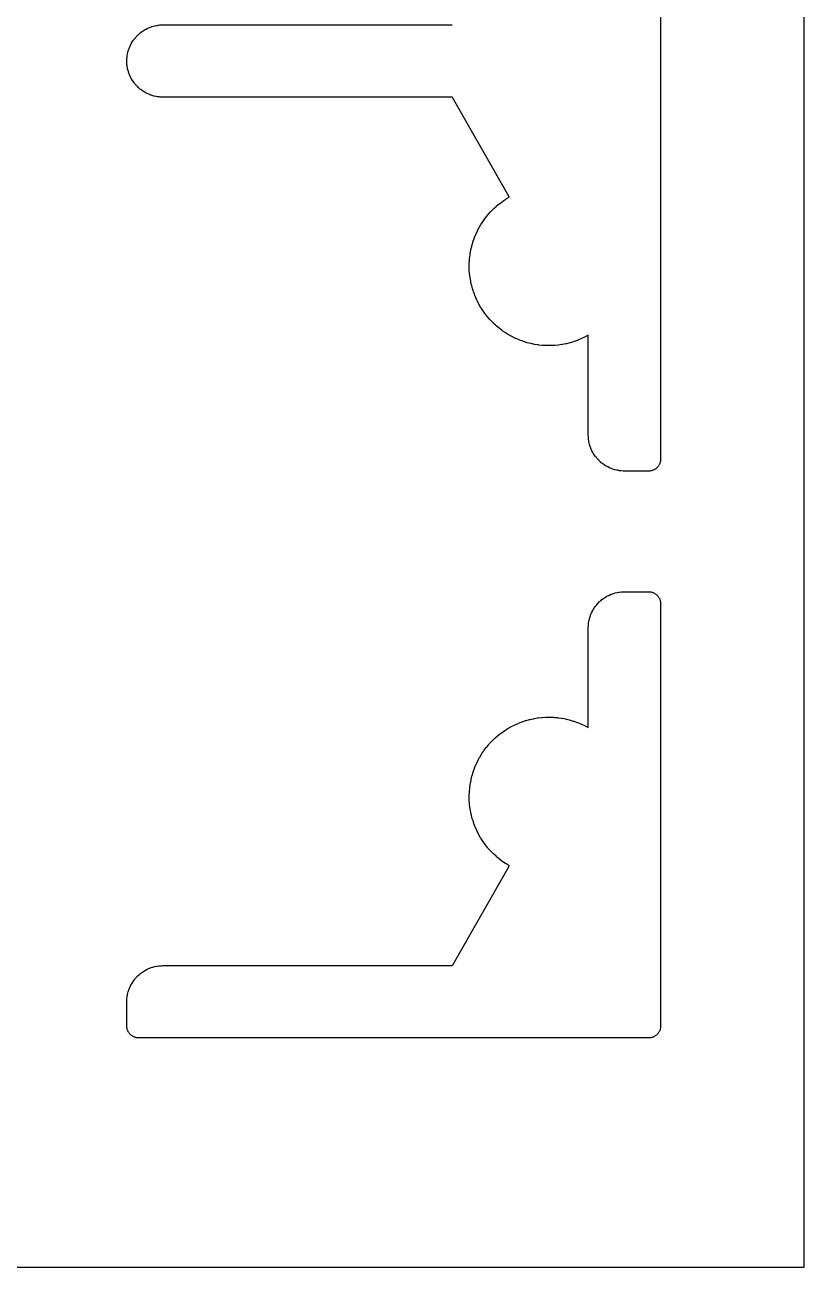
# Model space of a CAD drawing. Extents: x 0 to 200, y -100 to 0.
# Drawn here: x 167.7 to 200, y -100 to -48.5 of the extents above; entities that cross this region are included whole.
import ezdxf

# ---------------------------------------------------------------- set-up
doc = ezdxf.new("R2010")
doc.units = 0
doc.layers.add('BLACK', color=7, linetype='CONTINUOUS')

msp = doc.modelspace()

# ---------------------------------------------------------------- linework, layer by layer
at = {"layer": 'BLACK', "linetype": 'CONTINUOUS'}
for p, q in [((200, -99.993863), (200, -0.006136)), ((194.048488, -33.499945), (194.048488, -66.499908)), ((172.362515, -48.929476), (172.395818, -48.897769)), ((172.395818, -48.897769), (172.413984, -48.881305)), ((172.413984, -48.881305), (172.451125, -48.849266)), ((172.451125, -48.849266), (172.470077, -48.833713)), ((172.470077, -48.833713), (172.508746, -48.803535)), ((172.508746, -48.803535), (172.528438, -48.788931)), ((172.528438, -48.788931), (172.568541, -48.760687)), ((172.568541, -48.760687), (172.588925, -48.747066)), ((172.588925, -48.747066), (172.630366, -48.720825)), ((172.630366, -48.720825), (172.651395, -48.70822)), ((172.651395, -48.70822), (172.694073, -48.684044)), ((172.694073, -48.684044), (172.715695, -48.672486)), ((172.715695, -48.672486), (172.759508, -48.650433)), ((172.759508, -48.650433), (172.781671, -48.639951)), ((172.781671, -48.639951), (172.823709, -48.621316)), ((172.823709, -48.621316), (172.852092, -48.609763)), ((172.852092, -48.609763), (172.926788, -48.581998)), ((172.926788, -48.581998), (172.955826, -48.572207)), ((172.955826, -48.572207), (172.999829, -48.558859)), ((172.999829, -48.558859), (173.023458, -48.55232)), ((173.023458, -48.55232), (173.071038, -48.540402)), ((173.071038, -48.540402), (173.094959, -48.53503)), ((173.094959, -48.53503), (173.143067, -48.525461)), ((173.143067, -48.525461), (173.167223, -48.521269)), ((173.167223, -48.521269), (173.215743, -48.514072)), ((173.215743, -48.514072), (173.240075, -48.511071)), ((173.240075, -48.511071), (173.287986, -48.506352)), ((173.287986, -48.506352), (173.314248, -48.504463)), ((173.314248, -48.504463), (173.401022, -48.500515)), ((173.401022, -48.500515), (173.42372, -48.5)), ((173.42372, -48.5), (185.404858, -48.5)), ((172.005683, -49.480768), (172.035273, -49.406776)), ((172.035273, -49.406776), (172.047519, -49.378685)), ((172.047519, -49.378685), (172.06718, -49.337117)), ((172.06718, -49.337117), (172.078203, -49.315218)), ((172.078203, -49.315218), (172.101325, -49.271959)), ((172.101325, -49.271959), (172.113409, -49.250628)), ((172.113409, -49.250628), (172.138626, -49.208556)), ((172.138626, -49.208556), (172.151742, -49.187843)), ((172.151742, -49.187843), (172.178994, -49.147059)), ((172.178994, -49.147059), (172.19311, -49.127014)), ((172.19311, -49.127014), (172.22233, -49.087616)), ((172.22233, -49.087616), (172.237413, -49.068289)), ((172.237413, -49.068289), (172.266585, -49.032743)), ((172.266585, -49.032743), (172.286743, -49.009662)), ((172.286743, -49.009662), (172.340979, -48.951278)), ((172.340979, -48.951278), (172.362515, -48.929476)), ((171.912559, -49.98878), (171.913863, -49.938376)), ((171.913863, -49.938376), (171.915049, -49.914546)), ((171.915049, -49.914546), (171.918682, -49.865301)), ((171.918682, -49.865301), (171.921085, -49.840902)), ((171.921085, -49.840902), (171.927089, -49.79222)), ((171.927089, -49.79222), (171.930686, -49.767969)), ((171.930686, -49.767969), (171.939072, -49.719641)), ((171.939072, -49.719641), (171.943855, -49.695595)), ((171.943855, -49.695595), (171.954602, -49.647736)), ((171.954602, -49.647736), (171.960559, -49.623954)), ((171.960559, -49.623954), (171.973642, -49.576681)), ((171.973642, -49.576681), (171.980758, -49.55322)), ((171.980758, -49.55322), (171.995183, -49.509557)), ((171.995183, -49.509557), (172.005683, -49.480768)), ((171.912493, -50.011764), (171.912559, -49.98878)), ((171.913149, -50.044293), (171.912493, -50.011764)), ((171.913967, -50.064506), (171.913149, -50.044293)), ((171.917042, -50.115142), (171.913967, -50.064506)), ((171.919108, -50.139385), (171.917042, -50.115142)), ((171.924089, -50.184746), (171.919108, -50.139385)), ((171.928328, -50.21486), (171.924089, -50.184746)), ((171.941728, -50.2928), (171.928328, -50.21486)), ((171.947791, -50.322601), (171.941728, -50.2928)), ((171.958246, -50.367021), (171.947791, -50.322601)), ((171.964396, -50.390561), (171.958246, -50.367021)), ((171.977842, -50.437345), (171.964396, -50.390561)), ((171.98513, -50.460558), (171.977842, -50.437345)), ((172.000839, -50.506631), (171.98513, -50.460558)), ((172.009249, -50.529462), (172.000839, -50.506631)), ((172.026061, -50.571886), (172.009249, -50.529462)), ((172.038121, -50.599803), (172.026061, -50.571886)), ((172.071676, -50.671415), (172.038121, -50.599803)), ((172.085412, -50.698548), (172.071676, -50.671415)), ((172.107254, -50.738615), (172.085412, -50.698548)), ((172.119416, -50.759687), (172.107254, -50.738615)), ((172.144768, -50.801242), (172.119416, -50.759687)), ((172.157941, -50.821697), (172.144768, -50.801242)), ((172.185286, -50.861968), (172.157941, -50.821697)), ((172.19944, -50.881758), (172.185286, -50.861968)), ((172.226884, -50.918218), (172.19944, -50.881758)), ((172.245904, -50.941947), (172.226884, -50.918218)), ((172.29722, -51.002121), (172.245904, -50.941947)), ((172.317649, -51.024648), (172.29722, -51.002121)), ((172.349318, -51.057504), (172.317649, -51.024648)), ((172.366625, -51.074605), (172.349318, -51.057504)), ((172.399856, -51.10588), (172.366625, -51.074605)), ((172.422627, -51.126038), (172.399856, -51.10588)), ((172.483409, -51.176632), (172.422627, -51.126038)), ((172.507364, -51.195367), (172.483409, -51.176632)), ((172.544149, -51.222373), (172.507364, -51.195367)), ((172.564106, -51.236289), (172.544149, -51.222373)), ((172.604701, -51.263151), (172.564106, -51.236289)), ((172.625312, -51.27608), (172.604701, -51.263151)), ((172.667167, -51.300933), (172.625312, -51.27608)), ((172.688383, -51.312842), (172.667167, -51.300933)), ((172.728708, -51.334204), (172.688383, -51.312842)), ((172.756003, -51.347614), (172.728708, -51.334204)), ((172.828011, -51.380312), (172.756003, -51.347614)), ((172.856071, -51.392037), (172.828011, -51.380312)), ((172.898692, -51.408341), (172.856071, -51.392037)), ((172.921622, -51.416478), (172.898692, -51.408341)), ((172.967879, -51.431635), (172.921622, -51.416478)), ((172.991178, -51.438646), (172.967879, -51.431635)), ((173.038119, -51.451532), (172.991178, -51.438646)), ((173.061731, -51.4574), (173.038119, -51.451532)), ((173.109244, -51.467985), (173.061731, -51.4574)), ((173.133113, -51.472696), (173.109244, -51.467985)), ((173.181085, -51.480956), (173.133113, -51.472696)), ((173.205156, -51.484499), (173.181085, -51.480956)), ((173.253473, -51.490412), (173.205156, -51.484499)), ((173.277688, -51.492779), (173.253473, -51.490412)), ((173.329519, -51.496573), (173.277688, -51.492779)), ((173.347243, -51.497554), (173.329519, -51.496573)), ((173.402997, -51.499648), (173.347243, -51.497554)), ((173.42174, -51.5), (173.402997, -51.499648)), ((185.405352, -51.5), (173.42174, -51.5)), ((185.410976, -51.50014), (185.405377, -51.5)), ((185.414705, -51.505414), (185.411806, -51.500622)), ((187.770764, -55.62938), (185.414718, -51.505436)), ((187.108729, -56.136284), (187.126635, -56.118973)), ((187.126635, -56.118973), (187.229414, -56.024456)), ((187.229414, -56.024456), (187.248161, -56.008059)), ((187.248161, -56.008059), (187.355523, -55.918783)), ((187.355523, -55.918783), (187.375064, -55.903341)), ((187.375064, -55.903341), (187.486743, -55.819528)), ((187.486743, -55.819528), (187.50703, -55.805079)), ((187.50703, -55.805079), (187.622748, -55.726937)), ((187.622748, -55.726937), (187.643729, -55.713518)), ((187.643729, -55.713518), (187.768523, -55.638019)), ((187.768544, -55.638006), (187.77287, -55.635239)), ((187.773212, -55.633922), (187.770777, -55.629402)), ((186.609736, -56.756321), (186.686013, -56.639366)), ((186.686013, -56.639366), (186.700134, -56.61885)), ((186.700134, -56.61885), (186.782147, -56.505842)), ((186.782147, -56.505842), (186.797273, -56.486056)), ((186.797273, -56.486056), (186.884817, -56.377276)), ((186.884817, -56.377276), (186.900911, -56.358268)), ((186.900911, -56.358268), (186.993768, -56.253988)), ((186.993768, -56.253988), (187.010789, -56.235806)), ((187.010789, -56.235806), (187.108729, -56.136284)), ((186.38114, -57.193326), (186.439134, -57.066308)), ((186.439134, -57.066308), (186.45004, -57.043917)), ((186.45004, -57.043917), (186.514293, -56.919948)), ((186.514293, -56.919948), (186.526302, -56.898128)), ((186.526302, -56.898128), (186.596654, -56.777516)), ((186.596654, -56.777516), (186.609736, -56.756321)), ((186.213979, -57.683629), (186.220232, -57.659521)), ((186.220232, -57.659521), (186.258646, -57.525278)), ((186.258646, -57.525278), (186.266093, -57.501512)), ((186.266093, -57.501512), (186.311152, -57.36935)), ((186.311152, -57.36935), (186.319774, -57.345984)), ((186.319774, -57.345984), (186.371364, -57.216234)), ((186.371364, -57.216234), (186.38114, -57.193326)), ((186.116961, -58.308455), (186.128014, -58.169262)), ((186.128014, -58.169262), (186.130604, -58.144491)), ((186.130604, -58.144491), (186.148581, -58.006022)), ((186.148581, -58.006022), (186.152402, -57.981411)), ((186.152402, -57.981411), (186.17726, -57.84401)), ((186.17726, -57.84401), (186.182303, -57.81962)), ((186.182303, -57.81962), (186.213979, -57.683629)), ((186.111397, -58.497801), (186.111508, -58.472895)), ((186.114259, -58.637403), (186.111397, -58.497801)), ((186.111508, -58.472895), (186.115609, -58.333325)), ((186.11539, -58.662283), (186.114259, -58.637403)), ((186.125206, -58.801569), (186.11539, -58.662283)), ((186.115609, -58.333325), (186.116961, -58.308455)), ((186.127576, -58.826362), (186.125206, -58.801569)), ((186.144323, -58.964985), (186.127576, -58.826362)), ((186.147926, -58.989629), (186.144323, -58.964985)), ((186.171562, -59.127245), (186.147926, -58.989629)), ((186.176389, -59.151679), (186.171562, -59.127245)), ((186.206855, -59.287946), (186.176389, -59.151679)), ((186.212894, -59.312109), (186.206855, -59.287946)), ((186.250115, -59.446688), (186.212894, -59.312109)), ((186.25735, -59.470519), (186.250115, -59.446688)), ((186.301233, -59.603076), (186.25735, -59.470519)), ((186.309648, -59.626517), (186.301233, -59.603076)), ((186.360084, -59.756721), (186.309648, -59.626517)), ((186.369656, -59.779714), (186.360084, -59.756721)), ((186.42652, -59.907242), (186.369656, -59.779714)), ((186.437227, -59.929729), (186.42652, -59.907242)), ((186.500376, -60.054264), (186.437227, -59.929729)), ((186.51219, -60.07619), (186.500376, -60.054264)), ((186.581469, -60.197422), (186.51219, -60.07619)), ((186.594362, -60.218732), (186.581469, -60.197422)), ((186.669597, -60.33636), (186.594362, -60.218732)), ((186.683536, -60.357001), (186.669597, -60.33636)), ((186.764542, -60.470732), (186.683536, -60.357001)), ((186.779492, -60.490652), (186.764542, -60.470732)), ((186.866066, -60.600205), (186.779492, -60.490652)), ((186.881991, -60.619355), (186.866066, -60.600205)), ((186.973918, -60.724456), (186.881991, -60.619355)), ((186.990777, -60.742788), (186.973918, -60.724456)), ((187.087829, -60.843176), (186.990777, -60.742788)), ((187.105581, -60.860646), (187.087829, -60.843176)), ((187.207516, -60.956071), (187.105581, -60.860646)), ((187.226117, -60.972634), (187.207516, -60.956071)), ((187.332682, -61.06286), (187.226117, -60.972634)), ((187.352086, -61.078475), (187.332682, -61.06286)), ((187.463016, -61.163276), (187.352086, -61.078475)), ((187.483173, -61.177905), (187.463016, -61.163276)), ((187.598193, -61.257072), (187.483173, -61.177905)), ((187.619054, -61.270677), (187.598193, -61.257072)), ((187.737877, -61.344012), (187.619054, -61.270677)), ((187.759391, -61.35656), (187.737877, -61.344012)), ((187.881721, -61.423882), (187.759391, -61.35656)), ((187.903834, -61.435342), (187.881721, -61.423882)), ((188.029368, -61.496482), (187.903834, -61.435342)), ((188.052024, -61.506826), (188.029368, -61.496482)), ((188.18045, -61.561632), (188.052024, -61.506826)), ((188.203593, -61.570834), (188.18045, -61.561632)), ((188.334591, -61.61917), (188.203593, -61.570834)), ((188.358165, -61.627207), (188.334591, -61.61917)), ((188.491409, -61.668954), (188.358165, -61.627207)), ((188.515354, -61.675805), (188.491409, -61.668954)), ((188.650514, -61.710858), (188.515354, -61.675805)), ((188.674771, -61.716508), (188.650514, -61.710858)), ((188.81151, -61.74478), (188.674771, -61.716508)), ((188.836018, -61.749214), (188.81151, -61.74478)), ((188.973996, -61.770635), (188.836018, -61.749214)), ((188.998695, -61.773841), (188.973996, -61.770635)), ((189.137569, -61.788358), (188.998695, -61.773841)), ((189.162397, -61.790329), (189.137569, -61.788358)), ((189.301823, -61.797905), (189.162397, -61.790329)), ((189.326718, -61.798636), (189.301823, -61.797905)), ((189.466348, -61.799253), (189.326718, -61.798636)), ((189.491249, -61.798742), (189.466348, -61.799253)), ((189.630736, -61.792398), (189.491249, -61.798742)), ((189.65558, -61.790647), (189.630736, -61.792398)), ((189.794577, -61.777358), (189.65558, -61.790647)), ((189.819304, -61.77437), (189.794577, -61.777358)), ((189.957466, -61.75417), (189.819304, -61.77437)), ((189.982012, -61.749953), (189.957466, -61.75417)), ((190.118996, -61.722891), (189.982012, -61.749953)), ((190.143301, -61.717456), (190.118996, -61.722891)), ((190.278766, -61.683599), (190.143301, -61.717456)), ((190.30277, -61.676959), (190.278766, -61.683599)), ((190.436378, -61.636392), (190.30277, -61.676959)), ((190.460022, -61.628564), (190.436378, -61.636392)), ((190.591442, -61.581387), (190.460022, -61.628564)), ((190.614667, -61.57239), (190.591442, -61.581387)), ((190.743571, -61.518721), (190.614667, -61.57239)), ((190.766318, -61.508578), (190.743571, -61.518721)), ((190.892388, -61.44855), (190.766318, -61.508578)), ((190.914601, -61.437285), (190.892388, -61.44855)), ((191.043077, -61.368054), (190.914601, -61.437285)), ((191.046929, -61.366099), (191.043099, -61.368043)), ((191.048487, -61.37126), (191.048382, -61.366966)), ((191.04846, -65.487635), (191.048488, -61.371285)), ((191.048976, -65.510333), (191.04846, -65.487635)), ((191.052922, -65.597107), (191.048976, -65.510333)), ((191.054811, -65.623369), (191.052922, -65.597107)), ((191.05953, -65.671281), (191.054811, -65.623369)), ((191.062531, -65.695613), (191.05953, -65.671281)), ((191.069278, -65.741099), (191.062531, -65.695613)), ((191.074702, -65.771259), (191.069278, -65.741099)), ((191.091206, -65.849221), (191.074702, -65.771259)), ((191.098469, -65.878993), (191.091206, -65.849221)), ((191.109915, -65.920354), (191.098469, -65.878993)), ((191.11899, -65.949624), (191.109915, -65.920354)), ((191.143919, -66.022087), (191.11899, -65.949624)), ((191.150217, -66.039353), (191.143919, -66.022087)), ((191.157146, -66.056376), (191.150217, -66.039353)), ((191.187337, -66.126809), (191.157146, -66.056376)), ((191.200269, -66.154591), (191.187337, -66.126809)), ((191.220943, -66.195664), (191.200269, -66.154591)), ((191.2325, -66.217286), (191.220943, -66.195664)), ((191.256677, -66.259965), (191.2325, -66.217286)), ((191.269281, -66.280993), (191.256677, -66.259965)), ((191.295523, -66.322434), (191.269281, -66.280993)), ((191.309144, -66.342819), (191.295523, -66.322434)), ((191.337387, -66.382923), (191.309144, -66.342819)), ((191.351992, -66.402615), (191.337387, -66.382923)), ((191.382169, -66.441284), (191.351992, -66.402615)), ((191.397723, -66.460236), (191.382169, -66.441284)), ((191.429761, -66.497377), (191.397723, -66.460236)), ((191.446226, -66.515543), (191.429761, -66.497377)), ((191.480048, -66.551068), (191.446226, -66.515543)), ((191.497384, -66.568404), (191.480048, -66.551068)), ((191.532909, -66.602227), (191.497384, -66.568404)), ((191.551074, -66.618691), (191.532909, -66.602227)), ((191.588216, -66.65073), (191.551074, -66.618691)), ((191.607167, -66.666283), (191.588216, -66.65073)), ((191.645836, -66.696461), (191.607167, -66.666283)), ((191.665528, -66.711066), (191.645836, -66.696461)), ((191.705631, -66.73931), (191.665528, -66.711066)), ((191.726016, -66.75293), (191.705631, -66.73931)), ((191.767457, -66.779173), (191.726016, -66.75293)), ((191.788486, -66.791777), (191.767457, -66.779173)), ((191.828495, -66.814442), (191.788486, -66.791777)), ((191.855609, -66.828722), (191.828495, -66.814442)), ((191.927224, -66.863675), (191.855609, -66.828722)), ((191.955163, -66.876265), (191.927224, -66.863675)), ((191.997646, -66.893862), (191.955163, -66.876265)), ((192.02052, -66.902686), (191.997646, -66.893862)), ((192.066703, -66.919211), (192.02052, -66.902686)), ((192.089983, -66.926901), (192.066703, -66.919211)), ((192.133986, -66.940249), (192.089983, -66.926901)), ((192.16357, -66.948241), (192.133986, -66.940249)), ((192.241103, -66.966654), (192.16357, -66.948241)), ((193.784606, -66.940057), (193.762721, -66.951066)), ((193.805924, -66.927987), (193.784606, -66.940057)), ((193.826624, -66.914886), (193.805924, -66.927987)), ((193.846656, -66.900784), (193.826624, -66.914886)), ((193.865972, -66.885717), (193.846656, -66.900784)), ((193.884525, -66.869719), (193.865972, -66.885717)), ((193.90227, -66.85283), (193.884525, -66.869719)), ((193.919165, -66.835091), (193.90227, -66.85283)), ((193.93517, -66.816543), (193.919165, -66.835091)), ((193.950244, -66.797233), (193.93517, -66.816543)), ((193.964353, -66.777206), (193.950244, -66.797233)), ((193.977462, -66.756511), (193.964353, -66.777206)), ((193.98954, -66.735197), (193.977462, -66.756511)), ((194.000556, -66.713316), (193.98954, -66.735197)), ((194.010486, -66.690921), (194.000556, -66.713316)), ((194.019304, -66.668066), (194.010486, -66.690921)), ((194.026991, -66.644805), (194.019304, -66.668066)), ((194.033526, -66.621195), (194.026991, -66.644805)), ((194.038895, -66.597293), (194.033526, -66.621195)), ((194.043084, -66.573156), (194.038895, -66.597293)), ((194.046083, -66.548842), (194.043084, -66.573156)), ((194.047886, -66.524411), (194.046083, -66.548842)), ((194.048488, -66.499908), (194.047886, -66.524411)), ((192.271122, -66.972817), (192.241103, -66.966654)), ((192.316428, -66.980679), (192.271122, -66.972817)), ((192.34068, -66.984276), (192.316428, -66.980679)), ((192.386317, -66.989905), (192.34068, -66.984276)), ((192.416832, -66.992721), (192.386317, -66.989905)), ((192.496461, -66.997613), (192.416832, -66.992721)), ((192.526912, -66.998553), (192.496461, -66.997613)), ((193.549296, -66.998921), (192.526912, -66.998553)), ((193.573799, -66.998328), (193.549296, -66.998921)), ((193.598231, -66.996534), (193.573799, -66.998328)), ((193.622545, -66.993543), (193.598231, -66.996534)), ((193.646684, -66.989363), (193.622545, -66.993543)), ((193.670588, -66.984003), (193.646684, -66.989363)), ((193.6942, -66.977476), (193.670588, -66.984003)), ((193.717464, -66.969798), (193.6942, -66.977476)), ((193.740322, -66.960988), (193.717464, -66.969798)), ((193.762721, -66.951066), (193.740322, -66.960988)), ((191.997597, -72.106135), (192.02047, -72.097312)), ((192.02047, -72.097312), (192.066653, -72.080787)), ((192.066653, -72.080787), (192.089933, -72.073097)), ((192.089933, -72.073097), (192.133936, -72.059749)), ((192.133936, -72.059749), (192.163519, -72.051757)), ((192.163519, -72.051757), (192.241052, -72.033344)), ((192.241052, -72.033344), (192.27107, -72.027181)), ((192.27107, -72.027181), (192.313354, -72.019845)), ((192.313354, -72.019845), (192.343693, -72.015534)), ((192.343693, -72.015534), (192.422897, -72.006751)), ((192.422897, -72.006751), (192.453443, -72.004309)), ((192.453443, -72.004309), (192.499461, -72.002048)), ((192.499461, -72.002048), (192.523791, -72.001447)), ((192.523791, -72.001447), (193.549296, -72.001078)), ((193.549296, -72.001078), (193.573799, -72.001671)), ((193.573799, -72.001671), (193.598231, -72.003465)), ((193.598231, -72.003465), (193.622545, -72.006456)), ((193.622545, -72.006456), (193.646684, -72.010636)), ((193.646684, -72.010636), (193.670588, -72.015996)), ((193.670588, -72.015996), (193.6942, -72.022523)), ((193.6942, -72.022523), (193.717464, -72.030201)), ((193.717464, -72.030201), (193.740322, -72.039011)), ((193.740322, -72.039011), (193.762721, -72.048933)), ((193.762721, -72.048933), (193.784606, -72.059942)), ((193.784606, -72.059942), (193.805924, -72.072011)), ((193.805924, -72.072011), (193.826624, -72.085113)), ((193.826624, -72.085113), (193.846656, -72.099214)), ((193.846656, -72.099214), (193.865972, -72.114282)), ((191.33734, -72.617067), (191.351945, -72.597375)), ((191.351945, -72.597375), (191.382123, -72.558706)), ((191.382123, -72.558706), (191.397676, -72.539755)), ((191.397676, -72.539755), (191.427711, -72.504936)), ((191.427711, -72.504936), (191.448429, -72.482357)), ((191.448429, -72.482357), (191.504082, -72.425321)), ((191.504082, -72.425321), (191.526146, -72.404055)), ((191.526146, -72.404055), (191.560217, -72.373175)), ((191.560217, -72.373175), (191.578782, -72.357162)), ((191.578782, -72.357162), (191.616698, -72.326045)), ((191.616698, -72.326045), (191.636026, -72.310961)), ((191.636026, -72.310961), (191.675423, -72.281742)), ((191.675423, -72.281742), (191.695468, -72.267625)), ((191.695468, -72.267625), (191.736252, -72.240374)), ((191.736252, -72.240374), (191.756965, -72.227258)), ((191.756965, -72.227258), (191.799037, -72.202041)), ((191.799037, -72.202041), (191.820368, -72.189957)), ((191.820368, -72.189957), (191.863627, -72.166835)), ((191.863627, -72.166835), (191.885526, -72.155812)), ((191.885526, -72.155812), (191.929867, -72.134841)), ((191.929867, -72.134841), (191.95228, -72.124906)), ((191.95228, -72.124906), (191.997597, -72.106135)), ((193.865972, -72.114282), (193.884525, -72.13028)), ((193.884525, -72.13028), (193.90227, -72.147169)), ((193.90227, -72.147169), (193.919165, -72.164908)), ((193.919165, -72.164908), (193.93517, -72.183456)), ((193.93517, -72.183456), (193.950244, -72.202766)), ((193.950244, -72.202766), (193.964353, -72.222793)), ((193.964353, -72.222793), (193.977462, -72.243488)), ((193.977462, -72.243488), (193.98954, -72.264802)), ((193.98954, -72.264802), (194.000556, -72.286683)), ((194.000556, -72.286683), (194.010486, -72.309078)), ((194.010486, -72.309078), (194.019304, -72.331933)), ((194.019304, -72.331933), (194.026991, -72.355194)), ((194.026991, -72.355194), (194.033526, -72.378804)), ((194.033526, -72.378804), (194.038895, -72.402706)), ((194.038895, -72.402706), (194.043084, -72.426843)), ((194.043084, -72.426843), (194.046083, -72.451157)), ((194.046083, -72.451157), (194.047886, -72.475588)), ((194.047886, -72.475588), (194.048488, -72.50009)), ((194.048488, -72.50009), (194.048488, -90.000987)), ((191.090972, -73.150721), (191.0986, -73.121041)), ((191.0986, -73.121041), (191.120796, -73.044506)), ((191.120796, -73.044506), (191.13023, -73.01535)), ((191.13023, -73.01535), (191.145721, -72.972055)), ((191.145721, -72.972055), (191.154545, -72.949181)), ((191.154545, -72.949181), (191.172142, -72.906698)), ((191.172142, -72.906698), (191.184732, -72.87876)), ((191.184732, -72.87876), (191.219685, -72.807146)), ((191.219685, -72.807146), (191.233965, -72.780032)), ((191.233965, -72.780032), (191.25663, -72.740023)), ((191.25663, -72.740023), (191.269234, -72.718994)), ((191.269234, -72.718994), (191.295476, -72.677554)), ((191.295476, -72.677554), (191.309097, -72.657169)), ((191.309097, -72.657169), (191.33734, -72.617067)), ((191.048378, -77.628653), (191.048405, -73.512344)), ((191.048405, -73.512344), (191.048922, -73.489646)), ((191.048922, -73.489646), (191.052869, -73.402872)), ((191.052869, -73.402872), (191.054759, -73.376611)), ((191.054759, -73.376611), (191.059177, -73.331752)), ((191.059177, -73.331752), (191.063115, -73.301362)), ((191.063115, -73.301362), (191.075775, -73.222685)), ((191.075775, -73.222685), (191.081569, -73.192594)), ((191.081569, -73.192594), (191.090972, -73.150721)), ((188.799882, -77.257745), (188.939812, -77.234447)), ((188.939812, -77.234447), (188.964871, -77.230925)), ((188.964871, -77.230925), (189.105801, -77.214744)), ((189.105801, -77.214744), (189.131007, -77.212495)), ((189.131007, -77.212495), (189.272576, -77.203472)), ((189.272576, -77.203472), (189.297862, -77.202502)), ((189.297862, -77.202502), (189.439707, -77.20066)), ((189.439707, -77.20066), (189.46501, -77.200973)), ((189.46501, -77.200973), (189.606766, -77.206317)), ((189.606766, -77.206317), (189.632021, -77.207911)), ((189.632021, -77.207911), (189.773324, -77.220428)), ((189.773324, -77.220428), (189.798466, -77.223298)), ((189.798466, -77.223298), (189.938953, -77.242955)), ((189.938953, -77.242955), (189.963918, -77.247095)), ((189.963918, -77.247095), (190.10323, -77.273842)), ((187.55, -77.77588), (187.570948, -77.761682)), ((187.570948, -77.761682), (187.690352, -77.685094)), ((187.690352, -77.685094), (187.711992, -77.671976)), ((187.711992, -77.671976), (187.835122, -77.601534)), ((187.835122, -77.601534), (187.857398, -77.589528)), ((187.857398, -77.589528), (187.983938, -77.525412)), ((187.983938, -77.525412), (188.006793, -77.51455)), ((188.006793, -77.51455), (188.136418, -77.456924)), ((188.136418, -77.456924), (188.159794, -77.447234)), ((188.159794, -77.447234), (188.292171, -77.396247)), ((188.292171, -77.396247), (188.316008, -77.387753)), ((188.316008, -77.387753), (188.450797, -77.343536)), ((188.450797, -77.343536), (188.475034, -77.33626)), ((188.475034, -77.33626), (188.611889, -77.298926)), ((188.611889, -77.298926), (188.636463, -77.292887)), ((188.636463, -77.292887), (188.775034, -77.262532)), ((188.775034, -77.262532), (188.799882, -77.257745)), ((190.10323, -77.273842), (190.127952, -77.279241)), ((190.127952, -77.279241), (190.265731, -77.313009)), ((190.265731, -77.313009), (190.290148, -77.319653)), ((190.290148, -77.319653), (190.42604, -77.360355)), ((190.42604, -77.360355), (190.450089, -77.368228)), ((190.450089, -77.368228), (190.583745, -77.41576)), ((190.583745, -77.41576), (190.607365, -77.424841)), ((190.607365, -77.424841), (190.738442, -77.479081)), ((190.738442, -77.479081), (190.761572, -77.489346)), ((190.761572, -77.489346), (190.889734, -77.550155)), ((190.889734, -77.550155), (190.912314, -77.561578)), ((190.912314, -77.561578), (191.042967, -77.631886)), ((191.042988, -77.631897), (191.04682, -77.633839)), ((191.048272, -77.632972), (191.048377, -77.628677)), ((186.943387, -78.310413), (187.039785, -78.206343)), ((187.039785, -78.206343), (187.057446, -78.18822)), ((187.057446, -78.18822), (187.158991, -78.089165)), ((187.158991, -78.089165), (187.177547, -78.07196)), ((187.177547, -78.07196), (187.283978, -77.978175)), ((187.283978, -77.978175), (187.303382, -77.961931)), ((187.303382, -77.961931), (187.414426, -77.873657)), ((187.414426, -77.873657), (187.434628, -77.858417)), ((187.434628, -77.858417), (187.55, -77.77588)), ((186.553178, -78.852037), (186.626656, -78.730693)), ((186.626656, -78.730693), (186.640308, -78.709386)), ((186.640308, -78.709386), (186.719836, -78.591919)), ((186.719836, -78.591919), (186.73455, -78.571331)), ((186.73455, -78.571331), (186.819925, -78.458043)), ((186.819925, -78.458043), (186.835662, -78.438226)), ((186.835662, -78.438226), (186.926666, -78.329408)), ((186.926666, -78.329408), (186.943387, -78.310413)), ((186.327525, -79.327467), (186.336609, -79.303848)), ((186.336609, -79.303848), (186.390866, -79.172778)), ((186.390866, -79.172778), (186.401134, -79.14965)), ((186.401134, -79.14965), (186.461959, -79.021496)), ((186.461959, -79.021496), (186.473386, -78.998917)), ((186.473386, -78.998917), (186.540623, -78.874008)), ((186.540623, -78.874008), (186.553178, -78.852037)), ((186.15878, -79.947273), (186.185545, -79.807964)), ((186.185545, -79.807964), (186.190947, -79.783242)), ((186.190947, -79.783242), (186.224733, -79.645468)), ((186.224733, -79.645468), (186.23138, -79.621052)), ((186.23138, -79.621052), (186.2721, -79.485165)), ((186.2721, -79.485165), (186.279976, -79.461117)), ((186.279976, -79.461117), (186.327525, -79.327467)), ((186.112593, -80.446174), (186.117956, -80.304419)), ((186.117956, -80.304419), (186.119552, -80.279165)), ((186.119552, -80.279165), (186.132087, -80.137863)), ((186.132087, -80.137863), (186.134961, -80.112722)), ((186.134961, -80.112722), (186.154636, -79.972236)), ((186.154636, -79.972236), (186.15878, -79.947273)), ((186.112277, -80.471478), (186.112593, -80.446174)), ((186.114101, -80.613322), (186.112277, -80.471478)), ((186.115067, -80.638609), (186.114101, -80.613322)), ((186.124071, -80.780179), (186.115067, -80.638609)), ((186.126317, -80.805385), (186.124071, -80.780179)), ((186.14248, -80.946317), (186.126317, -80.805385)), ((186.145999, -80.971377), (186.14248, -80.946317)), ((186.169279, -81.11131), (186.145999, -80.971377)), ((186.174063, -81.136159), (186.169279, -81.11131)), ((186.2044, -81.274733), (186.174063, -81.136159)), ((186.210436, -81.299308), (186.2044, -81.274733)), ((186.247752, -81.436168), (186.210436, -81.299308)), ((186.255025, -81.460406), (186.247752, -81.436168)), ((186.299224, -81.595201), (186.255025, -81.460406)), ((186.307715, -81.619039), (186.299224, -81.595201)), ((186.358685, -81.751422), (186.307715, -81.619039)), ((186.368372, -81.7748), (186.358685, -81.751422)), ((186.425981, -81.904432), (186.368372, -81.7748)), ((186.43684, -81.927289), (186.425981, -81.904432)), ((186.500939, -82.053837), (186.43684, -81.927289)), ((186.512942, -82.076114), (186.500939, -82.053837)), ((186.583369, -82.199254), (186.512942, -82.076114)), ((186.596484, -82.220895), (186.583369, -82.199254)), ((186.673057, -82.340309), (186.596484, -82.220895)), ((186.687252, -82.361259), (186.673057, -82.340309)), ((186.769774, -82.476642), (186.687252, -82.361259)), ((186.785011, -82.496845), (186.769774, -82.476642)), ((186.873271, -82.607901), (186.785011, -82.496845)), ((186.889512, -82.627307), (186.873271, -82.607901)), ((186.983283, -82.733751), (186.889512, -82.627307)), ((187.000486, -82.752309), (186.983283, -82.733751)), ((187.099528, -82.853867), (187.000486, -82.752309)), ((187.117649, -82.87153), (187.099528, -82.853867)), ((187.221706, -82.967942), (187.117649, -82.87153)), ((185.414224, -87.494564), (187.771013, -83.370188)), ((187.240698, -82.984664), (187.221706, -82.967942)), ((187.349505, -83.075682), (187.240698, -82.984664)), ((187.36932, -83.091422), (187.349505, -83.075682)), ((187.482597, -83.176812), (187.36932, -83.091422)), ((187.503184, -83.191528), (187.482597, -83.176812)), ((187.62064, -83.271072), (187.503184, -83.191528)), ((187.641945, -83.284727), (187.62064, -83.271072)), ((187.768775, -83.361549), (187.641945, -83.284727)), ((187.773119, -83.36433), (187.768796, -83.361562)), ((187.771025, -83.370166), (187.77346, -83.365647)), ((173.026433, -87.551575), (173.071038, -87.540402)), ((173.071038, -87.540402), (173.094959, -87.53503)), ((173.094959, -87.53503), (173.140059, -87.526059)), ((173.140059, -87.526059), (173.170283, -87.521005)), ((173.170283, -87.521005), (173.249248, -87.510281)), ((173.249248, -87.510281), (173.279726, -87.50709)), ((173.279726, -87.50709), (173.328842, -87.503467)), ((173.328842, -87.503467), (173.346802, -87.502467)), ((173.346802, -87.502467), (173.402976, -87.500353)), ((173.402976, -87.500353), (173.421761, -87.5)), ((173.421761, -87.5), (185.404858, -87.5)), ((185.404883, -87.499999), (185.410482, -87.499859)), ((185.411312, -87.499377), (185.414212, -87.494586)), ((172.214901, -88.09738), (172.245079, -88.058711)), ((172.245079, -88.058711), (172.260632, -88.039759)), ((172.260632, -88.039759), (172.292671, -88.002618)), ((172.292671, -88.002618), (172.309135, -87.984452)), ((172.309135, -87.984452), (172.340842, -87.951149)), ((172.340842, -87.951149), (172.362644, -87.929613)), ((172.362644, -87.929613), (172.421028, -87.875377)), ((172.421028, -87.875377), (172.444109, -87.855219)), ((172.444109, -87.855219), (172.479655, -87.826047)), ((172.479655, -87.826047), (172.498982, -87.810964)), ((172.498982, -87.810964), (172.53838, -87.781744)), ((172.53838, -87.781744), (172.558425, -87.767628)), ((172.558425, -87.767628), (172.599209, -87.740376)), ((172.599209, -87.740376), (172.619922, -87.72726)), ((172.619922, -87.72726), (172.659363, -87.70362)), ((172.659363, -87.70362), (172.686118, -87.688679)), ((172.686118, -87.688679), (172.756854, -87.651979)), ((172.756854, -87.651979), (172.784475, -87.638708)), ((172.784475, -87.638708), (172.826513, -87.620073)), ((172.826513, -87.620073), (172.849163, -87.610691)), ((172.849163, -87.610691), (172.892066, -87.594142)), ((172.892066, -87.594142), (172.920981, -87.583995)), ((172.920981, -87.583995), (172.99695, -87.559929)), ((172.99695, -87.559929), (173.026433, -87.551575)), ((171.960559, -88.623954), (171.973642, -88.576681)), ((171.973642, -88.576681), (171.980758, -88.55322)), ((171.980758, -88.55322), (171.995183, -88.509557)), ((171.995183, -88.509557), (172.005683, -88.480768)), ((172.005683, -88.480768), (172.035273, -88.406776)), ((172.035273, -88.406776), (172.047519, -88.378685)), ((172.047519, -88.378685), (172.06718, -88.337117)), ((172.06718, -88.337117), (172.078203, -88.315218)), ((172.078203, -88.315218), (172.099879, -88.274664)), ((172.099879, -88.274664), (172.115147, -88.248094)), ((172.115147, -88.248094), (172.156951, -88.18025)), ((172.156951, -88.18025), (172.173819, -88.154667)), ((172.173819, -88.154667), (172.200297, -88.117072)), ((172.200297, -88.117072), (172.214901, -88.09738)), ((171.912298, -90.000954), (171.912365, -89.009184)), ((171.912365, -89.009184), (171.912703, -88.990833)), ((171.912703, -88.990833), (171.91575, -88.908103)), ((171.91575, -88.908103), (171.916765, -88.889751)), ((171.916765, -88.889751), (171.918454, -88.871449)), ((171.918454, -88.871449), (171.9269, -88.795286)), ((171.9269, -88.795286), (171.931211, -88.764947)), ((171.931211, -88.764947), (171.939072, -88.719641)), ((171.939072, -88.719641), (171.943855, -88.695595)), ((171.943855, -88.695595), (171.954602, -88.647736)), ((171.954602, -88.647736), (171.960559, -88.623954)), ((171.912898, -90.025452), (171.912298, -90.000954)), ((171.914699, -90.049879), (171.912898, -90.025452)), ((171.917695, -90.074188), (171.914699, -90.049879)), ((171.921881, -90.098321), (171.917695, -90.074188)), ((171.927246, -90.122219), (171.921881, -90.098321)), ((171.933778, -90.145825), (171.927246, -90.122219)), ((194.033533, -90.122247), (194.027, -90.145851)), ((194.038899, -90.09835), (194.033533, -90.122247)), ((194.043086, -90.074218), (194.038899, -90.09835)), ((194.046084, -90.04991), (194.043086, -90.074218)), ((194.047886, -90.025484), (194.046084, -90.04991)), ((194.048488, -90.000987), (194.047886, -90.025484)), ((171.941459, -90.169083), (171.933778, -90.145825)), ((171.950273, -90.191935), (171.941459, -90.169083)), ((171.960198, -90.214328), (171.950273, -90.191935)), ((171.971209, -90.236206), (171.960198, -90.214328)), ((171.983281, -90.257518), (171.971209, -90.236206)), ((171.996384, -90.278212), (171.983281, -90.257518)), ((172.010486, -90.298237), (171.996384, -90.278212)), ((172.025555, -90.317547), (172.010486, -90.298237)), ((172.041552, -90.336094), (172.025555, -90.317547)), ((172.058441, -90.353834), (172.041552, -90.336094)), ((172.076179, -90.370723), (172.058441, -90.353834)), ((172.094725, -90.386722), (172.076179, -90.370723)), ((172.114034, -90.401792), (172.094725, -90.386722)), ((172.134059, -90.415896), (172.114034, -90.401792)), ((172.154752, -90.429), (172.134059, -90.415896)), ((172.176062, -90.441073), (172.154752, -90.429)), ((172.19794, -90.452086), (172.176062, -90.441073)), ((172.220332, -90.462012), (172.19794, -90.452086)), ((172.243184, -90.470827), (172.220332, -90.462012)), ((172.266441, -90.478511), (172.243184, -90.470827)), ((172.290046, -90.485044), (172.266441, -90.478511)), ((172.313944, -90.49041), (172.290046, -90.485044)), ((172.338077, -90.494598), (172.313944, -90.49041)), ((172.362386, -90.497596), (172.338077, -90.494598)), ((172.386813, -90.499398), (172.362386, -90.497596)), ((172.411311, -90.5), (172.386813, -90.499398)), ((193.549475, -90.5), (172.411311, -90.5)), ((193.573972, -90.499398), (193.549475, -90.5)), ((193.598398, -90.497596), (193.573972, -90.499398)), ((193.622706, -90.494598), (193.598398, -90.497596)), ((193.646838, -90.490411), (193.622706, -90.494598)), ((193.670735, -90.485045), (193.646838, -90.490411)), ((193.694339, -90.478512), (193.670735, -90.485045)), ((193.717595, -90.47083), (193.694339, -90.478512)), ((193.740446, -90.462015), (193.717595, -90.47083)), ((193.762837, -90.45209), (193.740446, -90.462015)), ((193.784714, -90.441078), (193.762837, -90.45209)), ((193.806025, -90.429006), (193.784714, -90.441078)), ((193.826717, -90.415903), (193.806025, -90.429006)), ((193.846741, -90.4018), (193.826717, -90.415903)), ((193.86605, -90.386731), (193.846741, -90.4018)), ((193.884595, -90.370734), (193.86605, -90.386731)), ((193.902334, -90.353846), (193.884595, -90.370734)), ((193.919222, -90.336107), (193.902334, -90.353846)), ((193.935219, -90.317562), (193.919222, -90.336107)), ((193.950288, -90.298253), (193.935219, -90.317562)), ((193.964391, -90.278229), (193.950288, -90.298253)), ((193.977494, -90.257537), (193.964391, -90.278229)), ((193.989566, -90.236226), (193.977494, -90.257537)), ((194.000578, -90.214349), (193.989566, -90.236226)), ((194.010503, -90.191958), (194.000578, -90.214349)), ((194.019318, -90.169107), (194.010503, -90.191958)), ((194.027, -90.145851), (194.019318, -90.169107)), ((0.006136, -100), (199.993863, -100)), ((199.993888, -99.999999), (199.998901, -99.999876)), ((199.999876, -99.998901), (199.999999, -99.993888))]:
    msp.add_line(p, q, dxfattribs=at)

doc.saveas('drawing.dxf')
